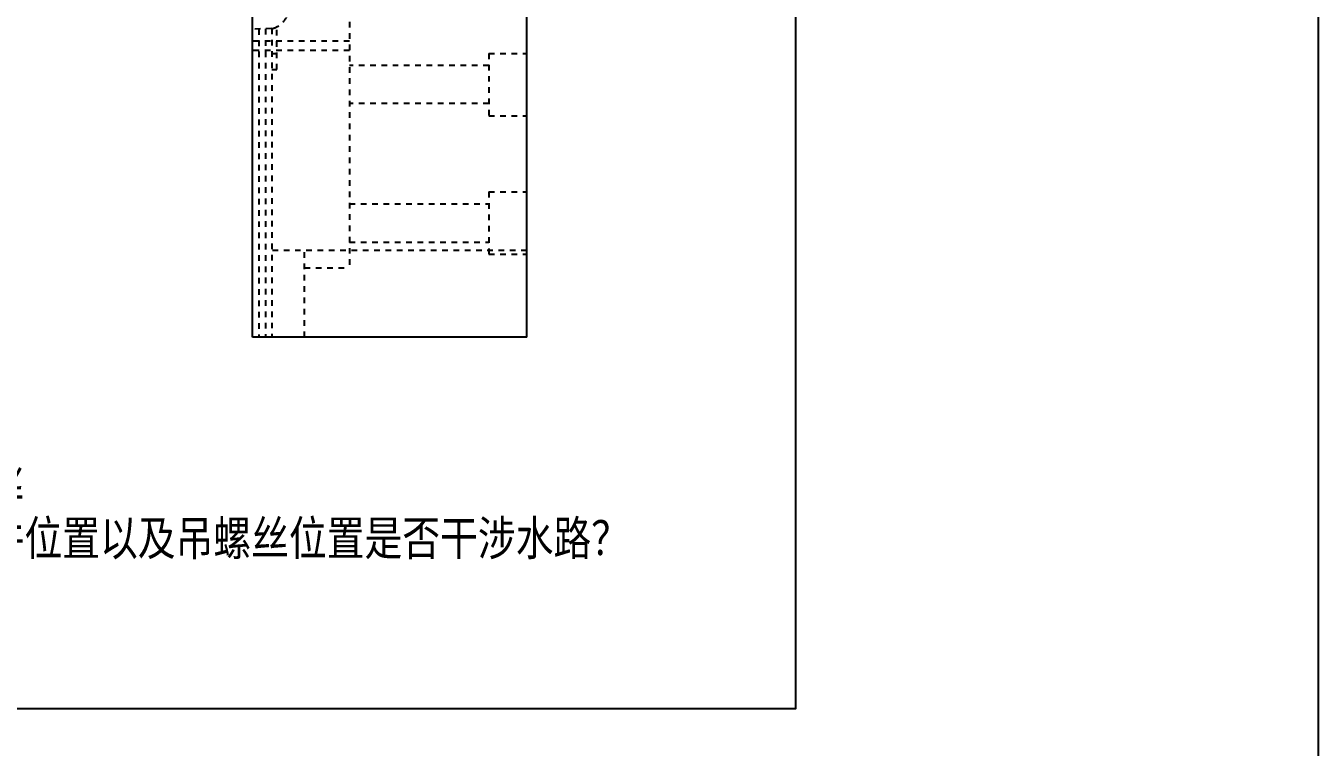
# Model space of a CAD drawing. Header units: millimetres. Extents: x -330 to 1028, y -2979 to 840.
# Drawn here: x 655.2 to 1028.4, y -1701.9 to -1493.6 of the extents above; entities that cross this region are included whole.
import ezdxf

# ---------------------------------------------------------------- set-up
doc = ezdxf.new("R2010")
doc.units = ezdxf.units.MM
doc.header["$LTSCALE"] = 16.335
doc.linetypes.add('HIDDEN', pattern=[0.2, 0.1, -0.1])
doc.layers.get('0').update_dxf_attribs({"linetype": 'CONTINUOUS'})
doc.layers.add('DEFAULT_2', color=8, linetype='HIDDEN')
doc.styles.get("Standard").update_dxf_attribs({"font": 'txt', "width": 0.8})

msp = doc.modelspace()

# ---------------------------------------------------------------- linework, layer by layer
at = {"color": 7, "linetype": 'Continuous'}
for p, q in [((720.721, -1583.419), (720.721, -1153.419)), ((799.921, -1583.419), (799.921, -1153.419)), ((799.921, -1583.419), (720.721, -1583.419))]:
    msp.add_line(p, q, dxfattribs=at)
for points in [[(-330.231, 839.654), (1028.412, 839.654), (1028.412, -2979.398), (-330.231, -2979.398)], [(70.186, -1070.963), (877.486, -1070.963), (877.486, -1690.783), (70.186, -1690.783)]]:
    msp.add_lwpolyline(points, close=True)
at = {"layer": 'DEFAULT_2', "color": 8, "linetype": 'HIDDEN'}
for p, q in [((748.721, -1489.109), (748.721, -1563.419)), ((726.202, -1494.34), (720.721, -1494.541)), ((722.547, -1494.474), (722.547, -1583.419)), ((724.395, -1494.407), (724.395, -1583.419)), ((726.221, -1494.339), (726.221, -1583.419)), ((727.721, -1506.128), (727.721, -1493.825)), ((748.721, -1497.954), (720.721, -1497.954)), ((748.721, -1500.704), (720.721, -1500.704)), ((726.221, -1501.564), (727.721, -1501.564)), ((788.921, -1501.504), (799.921, -1501.504)), ((788.921, -1501.504), (788.921, -1519.504)), ((726.221, -1506.128), (727.721, -1506.128)), ((788.921, -1505.004), (748.721, -1505.004)), ((788.921, -1516.004), (748.721, -1516.004)), ((788.921, -1519.504), (799.921, -1519.504)), ((748.721, -1545.004), (788.921, -1545.004)), ((788.921, -1541.504), (799.921, -1541.504)), ((788.921, -1541.504), (788.921, -1559.504)), ((748.721, -1556.004), (788.921, -1556.004)), ((799.921, -1558.419), (726.221, -1558.419)), ((735.721, -1583.419), (735.721, -1558.419)), ((788.921, -1559.504), (799.921, -1559.504)), ((735.721, -1563.419), (748.721, -1563.419))]:
    msp.add_line(p, q, dxfattribs=at)
for centre, radius, start, end in [((726.128, -1492.332), 2.01, 272.0999, 290.1577), ((723.965, -1486.43), 8.296, 290.13546, 293.57411), ((724.196, -1486.96), 7.717, 293.57557, 297.17422)]:
    msp.add_arc(centre, radius, start, end, dxfattribs=at)
msp.add_open_spline([(726.821, -1494.218), (727.749, -1493.878), (729.284, -1492.965), (730.326, -1491.56), (730.713, -1490.769)], degree=3, knots=[0, 0, 0, 0, 0.5184835, 1, 1, 1, 1], dxfattribs=at)

# ---------------------------------------------------------------- texts
at = {"insert": (534.788, -1619.827), "char_height": 10, "width": 334.12791, "attachment_point": 1}
msp.add_mtext('{\\fSimSun|b0|i0|c134|p2;耳朵位置做镶件并吊螺丝\\P钳工师傅协助检查做镶件位置以及吊螺丝位置是否干涉水路？}', dxfattribs=at)

doc.saveas('drawing.dxf')
